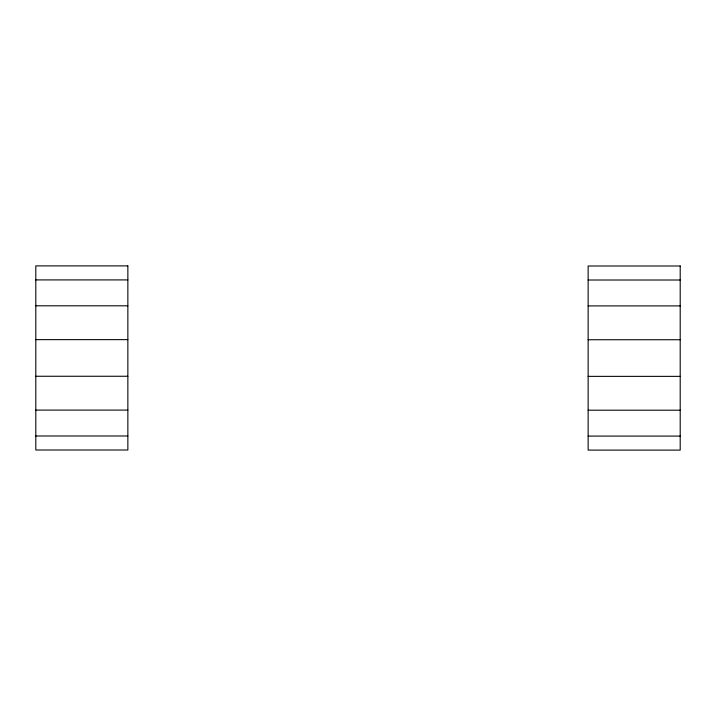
<?xml version="1.0" encoding="UTF-8"?>
<svg xmlns="http://www.w3.org/2000/svg" width="716" height="716" viewBox="0 0 716 716"><rect width="100%" height="100%" fill="white"/><g stroke="black" fill="none" stroke-linecap="round" stroke-linejoin="round"><path stroke-width="1.07" d="M35.8 279.911L127.86 279.911M588.14 280.01L680.2 280.01M35.8 305.804L127.86 305.804M588.14 305.902L680.2 305.902M35.8 339.635L127.86 339.635M588.14 339.742L680.2 339.742M35.8 376.258L127.86 376.258M588.14 376.365L680.2 376.365M35.8 410.098L127.86 410.098M588.14 410.196L680.2 410.196M35.8 435.99L127.86 435.99M588.14 436.089L680.2 436.089M127.86 265.896L35.8 265.896L35.8 450.006L127.86 450.006L127.86 265.896M680.2 265.994L588.14 265.994L588.14 450.104L680.2 450.104L680.2 265.994"/></g></svg>
